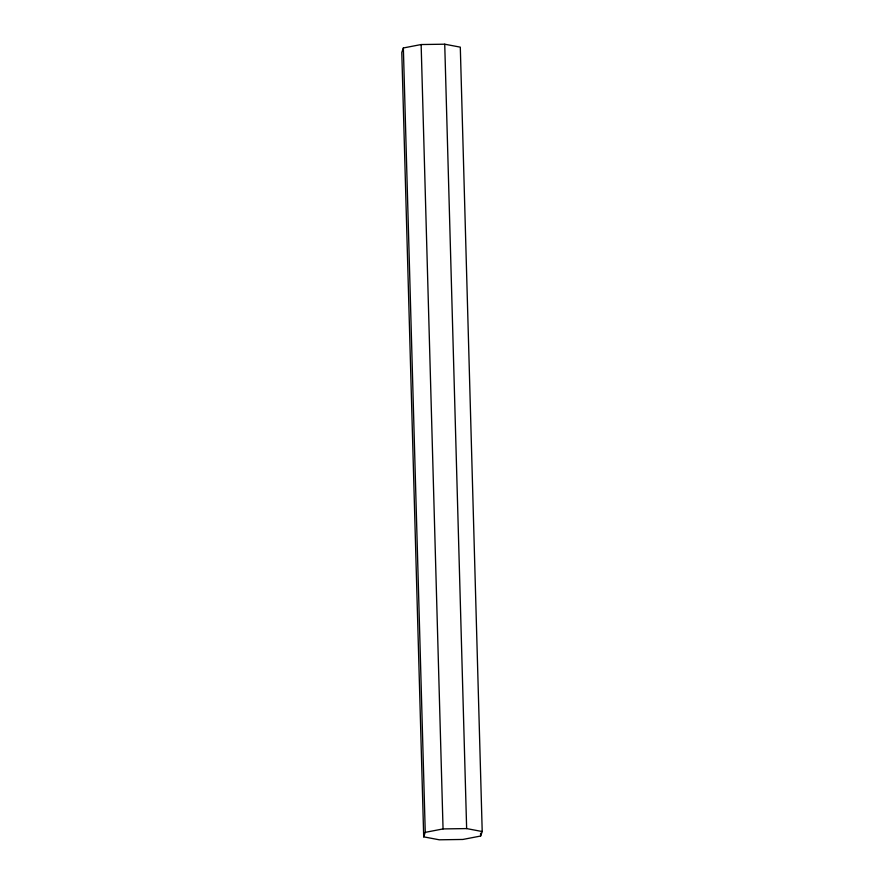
<?xml version="1.0" encoding="UTF-8"?>
<svg xmlns="http://www.w3.org/2000/svg" width="884" height="884" viewBox="0 0 884 884"><rect width="100%" height="100%" fill="white"/><g stroke="black" fill="none" stroke-linecap="round" stroke-linejoin="round"><path stroke-width="1.33" d="M403.358 47.968L401.789 52.465L423.701 836.85L439.271 839.8L462.862 839.457L480.642 836.032L482.211 831.535L460.299 47.15L444.729 44.2L421.138 44.543L403.358 47.968L425.259 832.352L423.701 836.85M425.259 832.352L443.05 828.927L466.642 828.584L482.211 831.535M480.564 833.28L480.642 836.032M444.729 44.2L466.642 828.584M421.138 44.543L443.05 828.927"/></g></svg>
